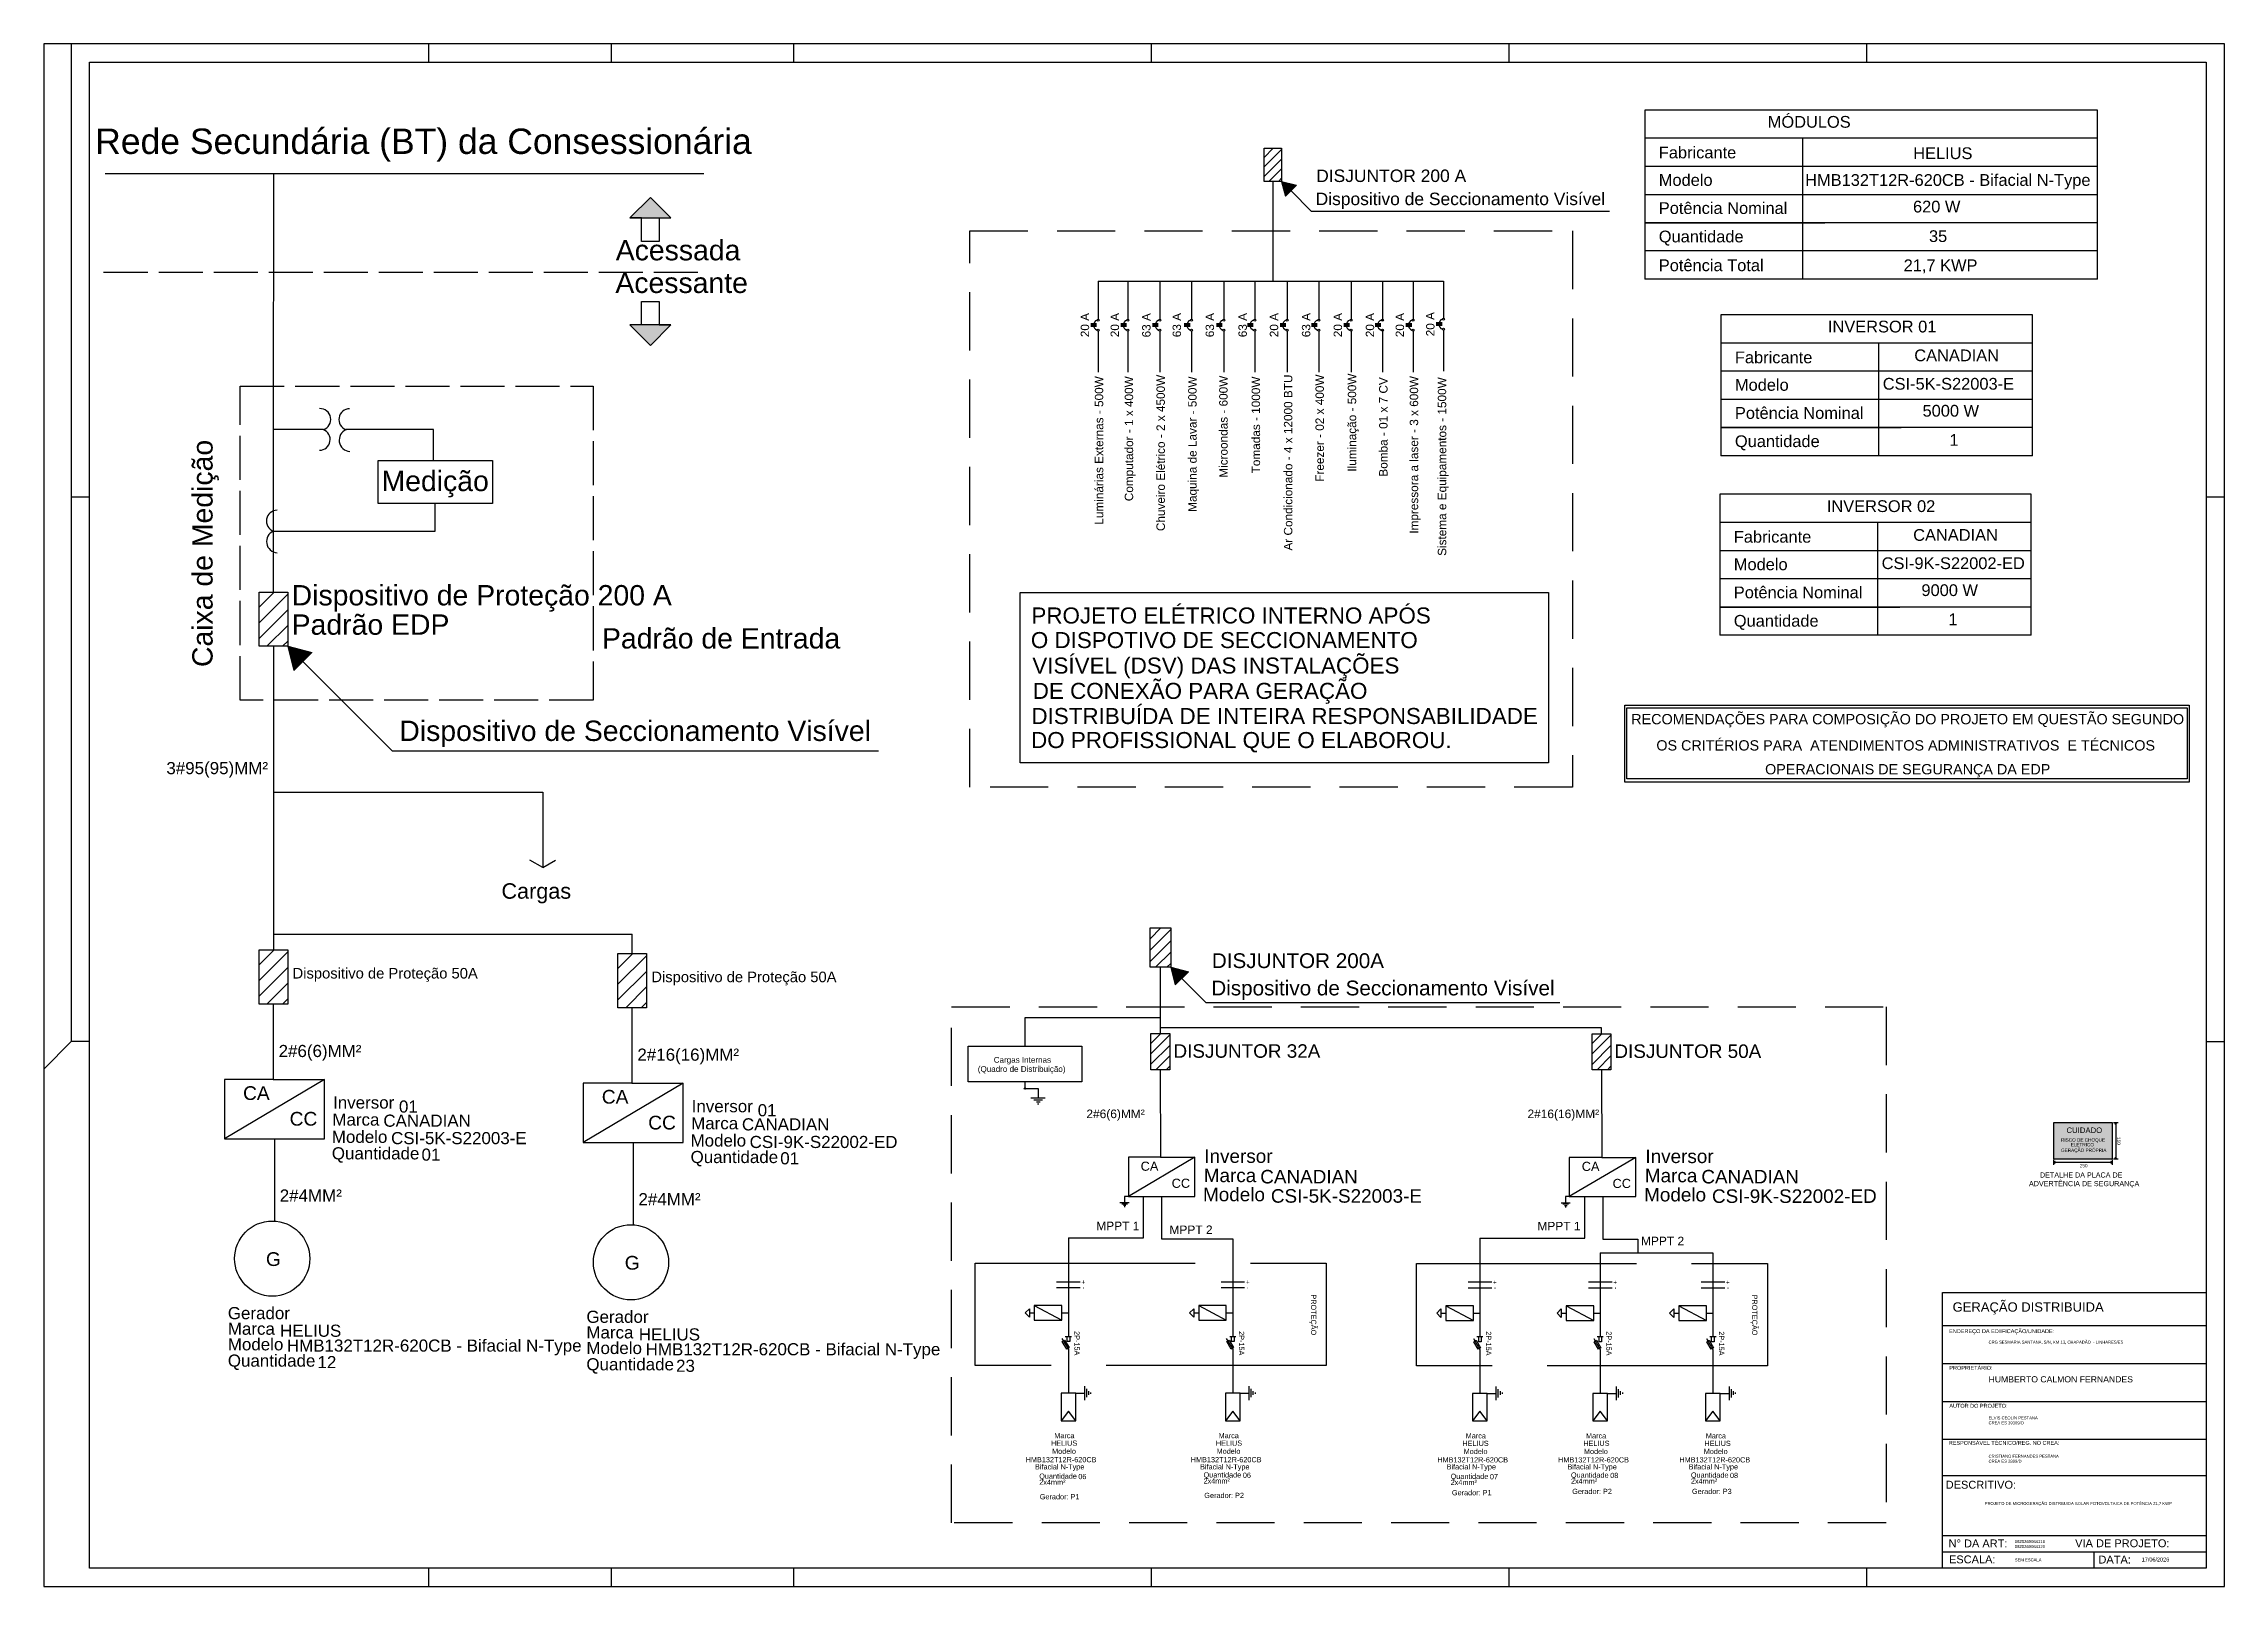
# Model space of a CAD drawing. Header units: millimetres. Extents: x 2760 to 2879, y 1858 to 1943.
import ezdxf
from ezdxf.enums import TextEntityAlignment as Align

# ---------------------------------------------------------------- set-up
doc = ezdxf.new("R2010")
doc.units = ezdxf.units.MM
doc.linetypes.add('ACAD_ISO02W100', pattern=[15, 12, -3])
doc.linetypes.add('HIDDEN2', pattern=[4.7625, 3.175, -1.5875])
doc.layers.add('ARQ-FOLHA', color=7, linetype='Continuous')
doc.styles.add('arial', font='arial.ttf')
doc.styles.get("Standard").update_dxf_attribs({"font": 'arial.ttf'})

# ---------------------------------------------------------------- blocks, each defined once
blk = doc.blocks.new('A0')
at = {"color": 1}
for p, q in [((75, 4205), (0, 4205)), ((0, 4205), (0, 1410)), ((1050, 4155), (1050, 4205)), ((1547.5, 4155), (1547.5, 4205)), ((2045, 4155), (2045, 4205)), ((3020, 4155), (3020, 4205)), ((3995, 4155), (3995, 4205)), ((4970, 4155), (4970, 4205)), ((75, 2970), (125, 2970)), ((5895, 2970), (5945, 2970)), ((5895, 1485), (5945, 1485)), ((1050, 0), (1050, 50)), ((1547.5, 0), (1547.5, 50)), ((2045, 0), (2045, 50)), ((3020, 0), (3020, 50)), ((3995, 0), (3995, 50)), ((4970, 0), (4970, 50))]:
    blk.add_line(p, q, dxfattribs=at)
blk.add_lwpolyline([(125, 1485), (75, 1485), (0, 1410), (0, 0), (5945, 0), (5945, 4205), (75, 4205), (75, 1485)], dxfattribs=at)
at = {"color": 7}
blk.add_lwpolyline([(125, 4155), (5895, 4155), (5895, 50), (125, 50)], close=True, dxfattribs=at)

msp = doc.modelspace()

# ---------------------------------------------------------------- hatches: boundary and pattern name
at = {"ltscale": 0.1}
h = msp.add_hatch(dxfattribs=at)
h.set_pattern_fill('ANSI31', color=1, scale=0.116529, style=0)
h.set_pattern_definition([(45, (1068.69062, 2054.79166), (-0.26161406, 0.26161406), [])])
h.paths.add_polyline_path([(2826.5, 1936.8), (2827.45, 1936.8), (2827.45, 1934.99), (2826.5, 1934.99)])
for points in [[(2827.66, 1934.18), (2828.26, 1934.79), (2827.45, 1934.99)], [(2773.6, 1908.33), (2774.58, 1909.31), (2773.27, 1909.65)], [(2821.65, 1891.19), (2822.37, 1891.91), (2821.41, 1892.15)]]:
    msp.add_hatch(color=7, dxfattribs=at).paths.add_polyline_path(points)
h = msp.add_hatch(color=256)
h.paths.add_polyline_path([(2792.56, 1933), (2793.52, 1933), (2793.52, 1931.72), (2792.56, 1931.72)], flags=16)
edge = h.paths.add_edge_path(flags=16)
edge.add_line((2792.56, 1933), (2793.52, 1933))
edge.add_line((2792.56, 1933), (2791.92, 1933))
edge.add_line((2791.92, 1933), (2793.04, 1934.12))
edge.add_line((2793.04, 1934.12), (2794.16, 1933))
edge.add_line((2793.52, 1933), (2794.16, 1933))
edge = h.paths.add_edge_path()
edge.add_line((2793.52, 1933), (2794.16, 1933))
edge.add_line((2794.16, 1933), (2793.04, 1934.12))
edge.add_line((2791.92, 1933), (2793.04, 1934.12))
edge.add_line((2792.56, 1933), (2791.92, 1933))
edge.add_line((2792.56, 1931.72), (2792.56, 1933))
edge.add_line((2793.52, 1931.72), (2792.56, 1931.72))
edge.add_line((2793.52, 1933), (2793.52, 1931.72))
edge = h.paths.add_edge_path(flags=0)
edge.add_line((2791.92, 1933), (2793.2, 1933))
for color, points in [(256, [(2794.16, 1933), (2793.04, 1934.12), (2791.92, 1933)]), (256, [(2791.92, 1927.17), (2793.04, 1926.05), (2794.16, 1927.17)]), (250, [(2869.78, 1883.57), (2872.49, 1883.57), (2872.49, 1882.94), (2869.78, 1882.94)])]:
    msp.add_hatch(color=color).paths.add_polyline_path(points)
h = msp.add_hatch(color=256)
h.paths.add_polyline_path([(2793.52, 1927.17), (2792.56, 1927.17), (2792.56, 1928.45), (2793.52, 1928.45)], flags=16)
edge = h.paths.add_edge_path(flags=16)
edge.add_line((2793.52, 1927.17), (2792.56, 1927.17))
edge.add_line((2793.52, 1927.17), (2794.16, 1927.17))
edge.add_line((2794.16, 1927.17), (2793.04, 1926.05))
edge.add_line((2793.04, 1926.05), (2791.92, 1927.17))
edge.add_line((2792.56, 1927.17), (2791.92, 1927.17))
edge = h.paths.add_edge_path()
edge.add_line((2792.56, 1927.17), (2791.92, 1927.17))
edge.add_line((2791.92, 1927.17), (2793.04, 1926.05))
edge.add_line((2794.16, 1927.17), (2793.04, 1926.05))
edge.add_line((2793.52, 1927.17), (2794.16, 1927.17))
edge.add_line((2793.52, 1928.45), (2793.52, 1927.17))
edge.add_line((2792.56, 1928.45), (2793.52, 1928.45))
edge.add_line((2792.56, 1927.17), (2792.56, 1928.45))
edge = h.paths.add_edge_path(flags=0)
edge.add_line((2794.16, 1927.17), (2792.88, 1927.17))
h = msp.add_hatch(dxfattribs=at)
h.set_pattern_fill('ANSI31', color=1, scale=0.18988, style=0)
h.set_pattern_definition([(45, (-92.59406, 2104.8581), (-0.42629377, 0.42629377), [])])
h.paths.add_polyline_path([(2771.71, 1912.6), (2773.27, 1912.6), (2773.27, 1909.65), (2771.71, 1909.65)])
h = msp.add_hatch(dxfattribs=at)
h.set_pattern_fill('ANSI31', color=1, scale=0.138213, style=0)
h.set_pattern_definition([(45, (735.3723, 2034.2438), (-0.31029602, 0.31029602), [])])
h.paths.add_polyline_path([(2820.28, 1894.3), (2821.41, 1894.3), (2821.41, 1892.15), (2820.28, 1892.15)])
h = msp.add_hatch(dxfattribs=at)
h.set_pattern_fill('ANSI31', scale=0.18988, style=0)
h.set_pattern_definition([(45, (-92.59406, 2085.3604), (-0.42629377, 0.42629377), [])])
h.paths.add_polyline_path([(2771.71, 1893.1), (2773.27, 1893.1), (2773.27, 1890.15), (2771.71, 1890.15)])
h = msp.add_hatch(dxfattribs=at)
h.set_pattern_fill('ANSI31', scale=0.18988, style=0)
h.set_pattern_definition([(45, (-73.03514, 2085.1598), (-0.42629377, 0.42629377), [])])
h.paths.add_polyline_path([(2791.27, 1892.9), (2792.82, 1892.9), (2792.82, 1889.95), (2791.27, 1889.95)])
h = msp.add_hatch(dxfattribs=at)
h.set_pattern_fill('ANSI31', scale=0.126282, style=0)
h.set_pattern_definition([(45, (915.39305, 2016.4021), (-0.28351085, 0.28351085), [])])
h.paths.add_polyline_path([(2820.33, 1888.54), (2821.36, 1888.54), (2821.36, 1886.57), (2820.33, 1886.57)])
h = msp.add_hatch(dxfattribs=at)
h.set_pattern_fill('ANSI31', scale=0.126282, style=0)
h.set_pattern_definition([(45, (939.44062, 2016.39337), (-0.28351085, 0.28351085), [])])
h.paths.add_polyline_path([(2844.38, 1888.53), (2845.41, 1888.53), (2845.41, 1886.57), (2844.38, 1886.57)])
h = msp.add_hatch(color=2)
h.dxf.hatch_style = 1
h.paths.add_polyline_path([(2869.55, 1883.69), (2869.55, 1881.69), (2872.74, 1881.69), (2872.74, 1883.69)])
h.paths.add_polyline_path([(2870.15, 1882.95), (2872.25, 1882.95), (2872.25, 1883.57), (2870.15, 1883.57)], flags=24)

# ---------------------------------------------------------------- linework, layer by layer
for p, q in [((2763.31, 1935.42), (2795.96, 1935.42)), ((2772.49, 1921.46), (2772.5, 1935.42)), ((2791.92, 1933), (2793.04, 1934.12)), ((2794.16, 1933), (2793.04, 1934.12)), ((2792.56, 1933), (2791.92, 1933)), ((2791.92, 1933), (2794.16, 1933)), ((2792.56, 1931.72), (2792.56, 1933)), ((2792.56, 1933), (2793.52, 1933)), ((2793.52, 1933), (2793.52, 1931.72)), ((2793.52, 1931.72), (2792.56, 1931.72)), ((2817.45, 1929.56), (2836.28, 1929.56)), ((2817.45, 1929.56), (2817.45, 1927.48)), ((2819.07, 1929.56), (2819.07, 1927.48)), ((2820.82, 1929.56), (2820.82, 1927.48)), ((2822.54, 1929.56), (2822.54, 1927.48)), ((2824.31, 1929.56), (2824.31, 1927.48)), ((2825.99, 1929.56), (2825.99, 1927.48)), ((2827.76, 1929.56), (2827.76, 1927.48)), ((2829.48, 1929.56), (2829.48, 1927.48)), ((2831.24, 1929.56), (2831.24, 1927.48)), ((2832.95, 1929.56), (2832.95, 1927.43)), ((2834.62, 1929.56), (2834.62, 1927.48)), ((2836.28, 1929.56), (2836.28, 1927.53)), ((2792.56, 1927.17), (2792.56, 1928.45)), ((2792.56, 1928.45), (2793.52, 1928.45)), ((2793.52, 1928.45), (2793.52, 1927.17)), ((2791.92, 1927.17), (2793.04, 1926.05)), ((2794.16, 1927.17), (2791.92, 1927.17)), ((2793.52, 1927.17), (2792.56, 1927.17)), ((2794.16, 1927.17), (2793.04, 1926.05)), ((2793.52, 1927.17), (2794.16, 1927.17)), ((2817.06, 1927.24), (2817.37, 1927.24)), ((2817.06, 1927.18), (2817.37, 1927.18)), ((2817.06, 1927.11), (2817.37, 1927.11)), ((2817.45, 1926.84), (2817.45, 1924.59)), ((2818.68, 1927.24), (2819, 1927.24)), ((2818.68, 1927.18), (2819, 1927.18)), ((2818.68, 1927.11), (2819, 1927.11)), ((2819.07, 1926.84), (2819.07, 1924.59)), ((2820.42, 1927.24), (2820.73, 1927.24)), ((2820.42, 1927.18), (2820.73, 1927.18)), ((2820.42, 1927.11), (2820.73, 1927.11)), ((2820.82, 1926.84), (2820.82, 1924.59)), ((2822.15, 1927.24), (2822.46, 1927.24)), ((2822.15, 1927.18), (2822.46, 1927.18)), ((2822.15, 1927.11), (2822.46, 1927.11)), ((2822.54, 1926.84), (2822.54, 1924.59)), ((2823.91, 1927.24), (2824.22, 1927.24)), ((2823.91, 1927.18), (2824.22, 1927.18)), ((2823.91, 1927.11), (2824.22, 1927.11)), ((2824.31, 1926.84), (2824.31, 1924.59)), ((2825.59, 1927.24), (2825.91, 1927.24)), ((2825.59, 1927.18), (2825.91, 1927.18)), ((2825.59, 1927.11), (2825.91, 1927.11)), ((2825.99, 1926.84), (2825.99, 1924.59)), ((2827.37, 1927.24), (2827.68, 1927.24)), ((2827.37, 1927.18), (2827.68, 1927.18)), ((2827.37, 1927.11), (2827.68, 1927.11)), ((2827.76, 1926.84), (2827.76, 1924.59)), ((2829.08, 1927.24), (2829.4, 1927.24)), ((2829.08, 1927.18), (2829.4, 1927.18)), ((2829.08, 1927.11), (2829.4, 1927.11)), ((2829.48, 1926.84), (2829.48, 1924.59)), ((2830.84, 1927.24), (2831.16, 1927.24)), ((2830.84, 1927.18), (2831.16, 1927.18)), ((2830.84, 1927.11), (2831.16, 1927.11)), ((2831.24, 1926.84), (2831.24, 1924.59)), ((2832.55, 1927.24), (2832.86, 1927.24)), ((2832.55, 1927.18), (2832.86, 1927.18)), ((2832.55, 1927.11), (2832.86, 1927.11)), ((2832.95, 1926.89), (2832.95, 1924.59)), ((2834.23, 1927.24), (2834.55, 1927.24)), ((2834.23, 1927.18), (2834.55, 1927.18)), ((2834.23, 1927.11), (2834.55, 1927.11)), ((2834.62, 1926.84), (2834.62, 1924.59)), ((2835.89, 1927.3), (2836.21, 1927.3)), ((2835.89, 1927.23), (2836.21, 1927.23)), ((2835.89, 1927.16), (2836.21, 1927.16)), ((2836.28, 1926.89), (2836.28, 1924.64)), ((2775.21, 1921.46), (2772.49, 1921.46)), ((2772.49, 1912.6), (2772.49, 1921.46)), ((2781.21, 1921.46), (2776.45, 1921.46)), ((2781.21, 1919.77), (2781.21, 1921.46)), ((2772.49, 1919.3), (2772.49, 1919.77)), ((2781.31, 1915.93), (2781.31, 1917.43)), ((2772.49, 1915.93), (2781.31, 1915.93)), ((2772.49, 1909.65), (2772.49, 1893.1)), ((2772.49, 1901.7), (2787.17, 1901.7)), ((2787.17, 1901.7), (2787.17, 1897.74)), ((2787.17, 1897.59), (2786.46, 1898)), ((2787.17, 1897.59), (2787.87, 1898)), ((2787.17, 1897.74), (2787.17, 1897.59)), ((2772.49, 1893.96), (2792.05, 1893.96)), ((2792.05, 1892.9), (2792.05, 1893.96)), ((2772.47, 1890.15), (2772.47, 1886.03)), ((2792.03, 1889.95), (2792.03, 1885.83)), ((2820.84, 1889.39), (2813.46, 1889.39)), ((2813.46, 1889.39), (2813.46, 1887.86)), ((2844.89, 1888.85), (2820.84, 1888.85)), ((2844.89, 1888.53), (2844.89, 1888.85)), ((2772.47, 1886.03), (2769.82, 1886.03)), ((2769.82, 1886.03), (2769.82, 1882.81)), ((2775.27, 1886.03), (2769.82, 1882.81)), ((2772.47, 1886.03), (2775.27, 1886.03)), ((2775.27, 1882.81), (2775.27, 1886.03)), ((2792.03, 1885.83), (2789.38, 1885.83)), ((2789.38, 1885.83), (2789.38, 1882.61)), ((2794.83, 1885.83), (2789.38, 1882.61)), ((2792.03, 1885.83), (2794.83, 1885.83)), ((2794.83, 1882.61), (2794.83, 1885.83)), ((2769.82, 1882.81), (2775.27, 1882.81)), ((2772.54, 1882.81), (2772.54, 1878.27)), ((2789.38, 1882.61), (2794.83, 1882.61)), ((2792.1, 1882.61), (2792.1, 1878.07)), ((2820.86, 1881.8), (2819.1, 1881.8)), ((2819.1, 1881.8), (2819.1, 1879.66)), ((2822.72, 1881.8), (2819.1, 1879.66)), ((2820.86, 1881.8), (2822.72, 1881.8)), ((2822.72, 1879.66), (2822.72, 1881.8)), ((2844.91, 1881.79), (2843.14, 1881.79)), ((2843.14, 1881.79), (2843.14, 1879.65)), ((2846.77, 1881.79), (2843.14, 1879.65)), ((2844.91, 1881.79), (2846.77, 1881.79)), ((2846.77, 1879.65), (2846.77, 1881.79)), ((2819.1, 1879.66), (2822.72, 1879.66)), ((2819.93, 1877.4), (2819.93, 1879.66)), ((2820.91, 1879.66), (2820.91, 1877.35)), ((2843.14, 1879.65), (2846.77, 1879.65)), ((2843.98, 1877.39), (2843.98, 1879.65)), ((2844.96, 1879.65), (2844.96, 1877.34)), ((2815.83, 1877.4), (2819.93, 1877.4)), ((2815.83, 1877.4), (2815.83, 1876.59)), ((2815.83, 1876.59), (2815.83, 1872.02)), ((2820.91, 1877.35), (2824.8, 1877.35)), ((2824.8, 1877.35), (2824.8, 1876.59)), ((2824.8, 1876.59), (2824.8, 1872.02)), ((2838.27, 1877.39), (2843.98, 1877.39)), ((2838.27, 1877.39), (2838.27, 1876.58)), ((2838.27, 1876.58), (2838.27, 1872.02)), ((2844.82, 1876.58), (2844.82, 1872.02)), ((2844.82, 1876.58), (2850.97, 1876.58)), ((2844.96, 1877.34), (2846.88, 1877.34)), ((2846.88, 1877.34), (2846.88, 1876.58)), ((2850.97, 1876.58), (2850.97, 1872.02)), ((2816.47, 1874.98), (2815.18, 1874.98)), ((2816.47, 1874.67), (2815.18, 1874.67)), ((2825.44, 1874.98), (2824.15, 1874.98)), ((2825.44, 1874.67), (2824.15, 1874.67)), ((2838.91, 1874.98), (2837.62, 1874.98)), ((2838.91, 1874.66), (2837.62, 1874.66)), ((2845.47, 1874.98), (2844.18, 1874.98)), ((2845.47, 1874.66), (2844.18, 1874.66)), ((2851.62, 1874.98), (2850.33, 1874.98)), ((2851.62, 1874.66), (2850.33, 1874.66)), ((2813.7, 1873.54), (2813.47, 1873.31)), ((2813.47, 1873.31), (2813.7, 1873.08)), ((2813.7, 1873.54), (2813.7, 1873.08)), ((2813.7, 1873.31), (2813.97, 1873.31)), ((2813.97, 1873.71), (2815.47, 1872.91)), ((2815.47, 1873.31), (2815.83, 1873.31)), ((2822.67, 1873.54), (2822.44, 1873.31)), ((2822.44, 1873.31), (2822.67, 1873.08)), ((2822.67, 1873.54), (2822.67, 1873.08)), ((2822.67, 1873.31), (2822.94, 1873.31)), ((2822.94, 1873.71), (2824.44, 1872.91)), ((2824.44, 1873.31), (2824.8, 1873.31)), ((2836.14, 1873.53), (2835.91, 1873.3)), ((2835.91, 1873.3), (2836.14, 1873.07)), ((2836.14, 1873.53), (2836.14, 1873.07)), ((2836.14, 1873.3), (2836.41, 1873.3)), ((2836.41, 1873.7), (2837.91, 1872.9)), ((2837.91, 1873.3), (2838.27, 1873.3)), ((2842.7, 1873.53), (2842.47, 1873.3)), ((2842.47, 1873.3), (2842.7, 1873.07)), ((2842.7, 1873.53), (2842.7, 1873.07)), ((2842.7, 1873.3), (2842.97, 1873.3)), ((2842.97, 1873.7), (2844.47, 1872.9)), ((2844.47, 1873.3), (2844.82, 1873.3)), ((2848.84, 1873.53), (2848.61, 1873.3)), ((2848.61, 1873.3), (2848.84, 1873.07)), ((2848.84, 1873.53), (2848.84, 1873.07)), ((2848.84, 1873.3), (2849.12, 1873.3)), ((2849.12, 1873.7), (2850.62, 1872.9)), ((2850.62, 1873.3), (2850.97, 1873.3)), ((2815.47, 1871.92), (2815.83, 1871.33)), ((2815.66, 1872.02), (2815.99, 1872.02)), ((2824.44, 1871.92), (2824.8, 1871.33)), ((2824.63, 1872.02), (2824.96, 1872.02)), ((2837.91, 1871.91), (2838.27, 1871.32)), ((2838.1, 1872.02), (2838.43, 1872.02)), ((2844.47, 1871.91), (2844.82, 1871.32)), ((2844.66, 1872.02), (2844.99, 1872.02)), ((2850.62, 1871.91), (2850.97, 1871.32)), ((2850.8, 1872.02), (2851.14, 1872.02)), ((2863.49, 1872.63), (2877.86, 1872.63)), ((2815.83, 1871.33), (2815.83, 1868.93)), ((2824.8, 1871.33), (2824.8, 1868.93)), ((2838.27, 1871.32), (2838.27, 1868.92)), ((2844.82, 1871.32), (2844.82, 1868.92)), ((2850.97, 1871.32), (2850.97, 1868.92)), ((2863.49, 1870.56), (2877.86, 1870.56)), ((2863.59, 1870.56), (2877.86, 1870.56)), ((2815.83, 1867.96), (2815.43, 1867.43)), ((2816.23, 1867.43), (2815.83, 1867.96)), ((2824.8, 1867.96), (2824.39, 1867.43)), ((2825.2, 1867.43), (2824.8, 1867.96)), ((2838.27, 1867.95), (2837.86, 1867.43)), ((2838.67, 1867.43), (2838.27, 1867.95)), ((2844.82, 1867.95), (2844.42, 1867.43)), ((2845.23, 1867.43), (2844.82, 1867.95)), ((2850.97, 1867.95), (2850.57, 1867.43)), ((2851.37, 1867.43), (2850.97, 1867.95)), ((2863.49, 1868.49), (2877.86, 1868.49)), ((2863.49, 1866.42), (2877.86, 1866.42)), ((2863.49, 1864.45), (2877.86, 1864.45)), ((2863.49, 1861.18), (2877.86, 1861.18)), ((2863.49, 1860.28), (2877.86, 1860.28)), ((2871.74, 1860.28), (2871.74, 1859.44))]:
    msp.add_line(p, q)
at = {"color": 7, "ltscale": 0.1}
for p, q in [((2826.98, 1934.99), (2826.98, 1929.56)), ((2827.45, 1934.99), (2827.66, 1934.18)), ((2827.45, 1934.99), (2828.26, 1934.79)), ((2827.66, 1934.18), (2828.26, 1934.79)), ((2827.96, 1934.49), (2829.08, 1933.36)), ((2845.34, 1933.36), (2829.08, 1933.36)), ((2773.27, 1909.65), (2773.6, 1908.33)), ((2773.27, 1909.65), (2774.58, 1909.31)), ((2773.6, 1908.33), (2774.58, 1909.31)), ((2774.09, 1908.82), (2778.97, 1903.94)), ((2805.47, 1903.94), (2778.97, 1903.94)), ((2820.84, 1892.15), (2820.84, 1888.54)), ((2821.41, 1892.15), (2821.65, 1891.19)), ((2821.41, 1892.15), (2822.37, 1891.91)), ((2821.65, 1891.19), (2822.37, 1891.91)), ((2822.01, 1891.55), (2823.34, 1890.22)), ((2842.63, 1890.22), (2823.34, 1890.22)), ((2820.84, 1886.57), (2820.86, 1881.8)), ((2844.89, 1886.57), (2844.91, 1881.79)), ((2863.49, 1859.4), (2863.49, 1874.43)), ((2863.49, 1874.43), (2877.86, 1874.43))]:
    msp.add_line(p, q, dxfattribs=at)
at = {"color": 5, "linetype": 'ACAD_ISO02W100', "ltscale": 0.2}
msp.add_line((2763.23, 1930.04), (2795.83, 1930.04), dxfattribs=at)
at = {"color": 2}
msp.add_line((2813.46, 1885.91), (2813.46, 1885.54), dxfattribs=at)
at = {"color": 3}
for p, q in [((2813.46, 1885.54), (2814.18, 1885.54)), ((2813.79, 1885.04), (2814.56, 1885.04)), ((2813.95, 1884.93), (2814.41, 1884.93)), ((2814.09, 1884.82), (2814.29, 1884.82)), ((2814.15, 1884.7), (2814.22, 1884.7)), ((2814.18, 1885.54), (2814.18, 1885.04)), ((2818.64, 1879.33), (2819.14, 1879.33)), ((2818.75, 1879.26), (2819.05, 1879.26)), ((2818.84, 1879.18), (2818.97, 1879.18)), ((2818.87, 1879.11), (2818.92, 1879.11)), ((2818.89, 1879.66), (2818.89, 1879.33)), ((2819.1, 1879.66), (2818.89, 1879.66)), ((2842.69, 1879.32), (2843.19, 1879.32)), ((2842.79, 1879.25), (2843.1, 1879.25)), ((2842.88, 1879.17), (2843.02, 1879.17)), ((2842.92, 1879.1), (2842.97, 1879.1)), ((2842.94, 1879.65), (2842.94, 1879.32)), ((2843.14, 1879.65), (2842.94, 1879.65)), ((2816.73, 1868.56), (2816.73, 1869.31)), ((2816.83, 1868.71), (2816.83, 1869.17)), ((2825.69, 1868.56), (2825.69, 1869.31)), ((2825.8, 1868.71), (2825.8, 1869.17)), ((2839.16, 1868.55), (2839.16, 1869.3)), ((2839.27, 1868.7), (2839.27, 1869.16)), ((2845.72, 1868.55), (2845.72, 1869.3)), ((2845.83, 1868.7), (2845.83, 1869.16)), ((2851.87, 1868.55), (2851.87, 1869.3)), ((2851.98, 1868.7), (2851.98, 1869.16)), ((2816.23, 1868.93), (2816.73, 1868.93)), ((2816.94, 1868.85), (2816.94, 1869.04)), ((2817.06, 1868.9), (2817.06, 1868.98)), ((2825.2, 1868.93), (2825.69, 1868.93)), ((2825.91, 1868.85), (2825.91, 1869.04)), ((2826.03, 1868.9), (2826.03, 1868.98)), ((2838.67, 1868.92), (2839.16, 1868.92)), ((2839.38, 1868.84), (2839.38, 1869.04)), ((2839.5, 1868.9), (2839.5, 1868.97)), ((2845.23, 1868.92), (2845.72, 1868.92)), ((2845.94, 1868.84), (2845.94, 1869.04)), ((2846.06, 1868.9), (2846.06, 1868.97)), ((2851.37, 1868.92), (2851.87, 1868.92)), ((2852.09, 1868.84), (2852.09, 1869.04)), ((2852.2, 1868.9), (2852.2, 1868.97))]:
    msp.add_line(p, q, dxfattribs=at)
at = {"color": 253}
for p, q in [((2872.81, 1883.69), (2873.06, 1883.69)), ((2872.93, 1883.69), (2872.88, 1883.61)), ((2872.88, 1883.61), (2872.98, 1883.61)), ((2872.98, 1883.61), (2872.93, 1883.69)), ((2872.93, 1883.61), (2872.93, 1881.77)), ((2869.55, 1881.39), (2869.55, 1881.65)), ((2869.63, 1881.57), (2869.55, 1881.52)), ((2869.55, 1881.52), (2869.63, 1881.47)), ((2869.63, 1881.47), (2869.63, 1881.57)), ((2869.63, 1881.52), (2872.66, 1881.52)), ((2872.74, 1881.52), (2872.66, 1881.57)), ((2872.66, 1881.57), (2872.66, 1881.47)), ((2872.66, 1881.47), (2872.74, 1881.52)), ((2872.74, 1881.65), (2872.74, 1881.39)), ((2873.06, 1881.69), (2872.81, 1881.69)), ((2872.88, 1881.77), (2872.93, 1881.69)), ((2872.98, 1881.77), (2872.88, 1881.77)), ((2872.93, 1881.69), (2872.98, 1881.77))]:
    msp.add_line(p, q, dxfattribs=at)
at = {"color": 1, "ltscale": 0.1}
for points in [[(2826.5, 1936.8), (2827.45, 1936.8), (2827.45, 1934.99), (2826.5, 1934.99)], [(2771.71, 1912.6), (2773.27, 1912.6), (2773.27, 1909.65), (2771.71, 1909.65)], [(2820.28, 1894.3), (2821.41, 1894.3), (2821.41, 1892.15), (2820.28, 1892.15)], [(2810.36, 1887.86), (2816.56, 1887.86), (2816.56, 1885.91), (2810.36, 1885.91)]]:
    msp.add_lwpolyline(points, close=True, dxfattribs=at)
at = {"color": 7, "linetype": 'HIDDEN2'}
for points in [[(2843.31, 1932.29), (2843.31, 1901.97), (2810.45, 1901.97), (2810.45, 1932.29), (2843.31, 1932.29)], [(2860.41, 1889.99), (2860.41, 1861.87), (2809.46, 1861.87), (2809.46, 1889.99), (2860.41, 1889.99)]]:
    msp.add_lwpolyline(points, dxfattribs=at)
at = {"color": 5, "linetype": 'ACAD_ISO02W100', "ltscale": 0.2}
msp.add_lwpolyline([(2770.68, 1923.83), (2789.92, 1923.83), (2789.92, 1906.72), (2770.68, 1906.72)], close=True, dxfattribs=at)
at = {"color": 7, "ltscale": 0.1}
for points in [[(2778.19, 1919.77), (2784.43, 1919.77), (2784.43, 1917.43), (2778.19, 1917.43)], [(2813.2, 1912.58), (2842, 1912.58), (2842, 1903.29), (2813.2, 1903.29)], [(2771.71, 1893.1), (2773.27, 1893.1), (2773.27, 1890.15), (2771.71, 1890.15)], [(2791.27, 1892.9), (2792.82, 1892.9), (2792.82, 1889.95), (2791.27, 1889.95)], [(2820.33, 1888.54), (2821.36, 1888.54), (2821.36, 1886.57), (2820.33, 1886.57)], [(2844.38, 1888.53), (2845.41, 1888.53), (2845.41, 1886.57), (2844.38, 1886.57)]]:
    msp.add_lwpolyline(points, close=True, dxfattribs=at)
at = {"color": 250}
msp.add_lwpolyline([(2869.55, 1883.69), (2872.74, 1883.69), (2872.74, 1881.69), (2869.55, 1881.69)], close=True, dxfattribs=at)
msp.add_lwpolyline([(2869.55, 1883.69), (2872.74, 1883.69), (2872.74, 1881.69), (2869.55, 1881.69)], close=True, dxfattribs=at)
msp.add_lwpolyline([(2869.55, 1883.69), (2872.74, 1883.69), (2872.74, 1881.69), (2869.55, 1881.69)], close=True, dxfattribs=at)
at = {"color": 251, "linetype": 'ACAD_ISO02W100', "true_color": 0x636466}
for points in [[(2810.75, 1876.02), (2829.89, 1876.02), (2829.89, 1870.44), (2810.75, 1870.44)], [(2834.8, 1876.01), (2853.94, 1876.01), (2853.94, 1870.43), (2834.8, 1870.43)]]:
    msp.add_lwpolyline(points, close=True, dxfattribs=at)
for points in [[(2813.97, 1872.91), (2815.47, 1872.91), (2815.47, 1873.71), (2813.97, 1873.71)], [(2822.94, 1872.91), (2824.44, 1872.91), (2824.44, 1873.71), (2822.94, 1873.71)], [(2836.41, 1872.9), (2837.91, 1872.9), (2837.91, 1873.7), (2836.41, 1873.7)], [(2842.97, 1872.9), (2844.47, 1872.9), (2844.47, 1873.7), (2842.97, 1873.7)], [(2849.12, 1872.9), (2850.62, 1872.9), (2850.62, 1873.7), (2849.12, 1873.7)], [(2815.49, 1871.75), (2815.62, 1871.83), (2815.87, 1871.42), (2815.74, 1871.34)], [(2815.76, 1872.02), (2815.9, 1872.02), (2815.9, 1871.75), (2815.76, 1871.75)], [(2824.46, 1871.75), (2824.59, 1871.83), (2824.83, 1871.42), (2824.7, 1871.34)], [(2824.73, 1872.02), (2824.86, 1872.02), (2824.86, 1871.75), (2824.73, 1871.75)], [(2837.93, 1871.74), (2838.06, 1871.82), (2838.3, 1871.41), (2838.17, 1871.33)], [(2838.2, 1872.02), (2838.33, 1872.02), (2838.33, 1871.74), (2838.2, 1871.74)], [(2844.49, 1871.74), (2844.62, 1871.82), (2844.86, 1871.41), (2844.73, 1871.33)], [(2844.76, 1872.02), (2844.89, 1872.02), (2844.89, 1871.74), (2844.76, 1871.74)], [(2850.63, 1871.74), (2850.76, 1871.82), (2851.01, 1871.41), (2850.88, 1871.33)], [(2850.9, 1872.02), (2851.04, 1872.02), (2851.04, 1871.74), (2850.9, 1871.74)], [(2815.43, 1868.93), (2815.43, 1867.43), (2816.23, 1867.43), (2816.23, 1868.93)], [(2824.39, 1868.93), (2824.39, 1867.43), (2825.2, 1867.43), (2825.2, 1868.93)], [(2837.86, 1868.92), (2837.86, 1867.43), (2838.67, 1867.43), (2838.67, 1868.92)], [(2844.42, 1868.92), (2844.42, 1867.43), (2845.23, 1867.43), (2845.23, 1868.92)], [(2850.57, 1868.92), (2850.57, 1867.43), (2851.37, 1867.43), (2851.37, 1868.92)]]:
    msp.add_lwpolyline(points, close=True)
for centre, radius in [((2817.45, 1927.43), 0.0517), ((2819.07, 1927.43), 0.0517), ((2820.82, 1927.43), 0.0517), ((2822.54, 1927.43), 0.0517), ((2824.31, 1927.43), 0.0517), ((2825.99, 1927.43), 0.0517), ((2827.76, 1927.43), 0.0517), ((2829.48, 1927.43), 0.0517), ((2831.24, 1927.43), 0.0517), ((2832.95, 1927.43), 0.0517), ((2834.62, 1927.43), 0.0517), ((2836.28, 1927.48), 0.0517), ((2817.45, 1926.89), 0.0517), ((2819.07, 1926.89), 0.0517), ((2820.82, 1926.89), 0.0517), ((2822.54, 1926.89), 0.0517), ((2824.31, 1926.89), 0.0517), ((2825.99, 1926.89), 0.0517), ((2827.76, 1926.89), 0.0517), ((2829.48, 1926.89), 0.0517), ((2831.24, 1926.89), 0.0517), ((2832.95, 1926.89), 0.0517), ((2834.62, 1926.89), 0.0517), ((2836.28, 1926.94), 0.0517), ((2772.42, 1876.27), 2.05), ((2791.98, 1876.07), 2.05)]:
    msp.add_circle(centre, radius)
at = {"color": 3}
msp.add_circle((2813.46, 1885.54), 0.035, dxfattribs=at)
for centre, radius, start, end in [((2817.48, 1927.16), 0.284, 108.2329, 251.8181), ((2819.1, 1927.16), 0.284, 108.2329, 251.8181), ((2820.84, 1927.16), 0.284, 108.2329, 251.8181), ((2822.57, 1927.16), 0.284, 108.2329, 251.8181), ((2824.33, 1927.16), 0.284, 108.2329, 251.8181), ((2826.01, 1927.16), 0.284, 108.2329, 251.8181), ((2827.79, 1927.16), 0.284, 108.2329, 251.8181), ((2829.5, 1927.16), 0.284, 108.2329, 251.8181), ((2831.26, 1927.16), 0.284, 108.2329, 251.8181), ((2832.97, 1927.16), 0.284, 108.2329, 251.8181), ((2834.65, 1927.16), 0.284, 108.2329, 251.8181), ((2836.31, 1927.21), 0.284, 108.2329, 251.8181), ((2775.02, 1922.02), 0.589, 288.8842, 91.389), ((2775, 1920.92), 0.58, 269.9042, 69.3164), ((2776.64, 1922.01), 0.586, 89.7341, 250.4068), ((2776.69, 1920.89), 0.619, 112.8276, 266.2218), ((2772.69, 1916.48), 0.586, 89.7341, 250.4068), ((2772.73, 1915.36), 0.619, 112.8276, 266.2218)]:
    msp.add_arc(centre, radius, start, end)
at = {"layer": 'ARQ-FOLHA', "color": 7, "ltscale": 0.1}
for p, q in [((2847.25, 1938.88), (2847.25, 1932.74)), ((2871.94, 1938.88), (2847.25, 1938.88)), ((2871.94, 1929.67), (2871.94, 1938.88)), ((2871.94, 1937.35), (2847.25, 1937.35)), ((2855.85, 1937.35), (2855.85, 1929.67)), ((2871.94, 1935.81), (2847.25, 1935.81)), ((2871.94, 1934.27), (2847.25, 1934.27)), ((2847.25, 1932.74), (2857.08, 1932.74)), ((2847.25, 1932.74), (2847.25, 1929.67)), ((2871.94, 1932.74), (2847.25, 1932.74)), ((2871.94, 1931.2), (2847.25, 1931.2)), ((2871.94, 1929.67), (2847.25, 1929.67)), ((2851.4, 1927.72), (2851.4, 1920.04)), ((2868.39, 1927.72), (2851.4, 1927.72)), ((2868.39, 1920.04), (2868.39, 1927.72)), ((2868.39, 1926.18), (2851.4, 1926.18)), ((2860, 1926.18), (2860, 1920.04)), ((2868.39, 1924.65), (2851.4, 1924.65)), ((2868.39, 1923.11), (2851.4, 1923.11)), ((2851.4, 1921.58), (2861.23, 1921.58)), ((2868.39, 1921.58), (2851.4, 1921.58)), ((2868.39, 1920.04), (2851.4, 1920.04)), ((2851.34, 1917.94), (2851.34, 1910.26)), ((2868.33, 1917.94), (2851.34, 1917.94)), ((2868.33, 1910.26), (2868.33, 1917.94)), ((2868.33, 1916.4), (2851.34, 1916.4)), ((2859.94, 1916.4), (2859.94, 1910.26)), ((2868.33, 1914.86), (2851.34, 1914.86)), ((2868.33, 1913.33), (2851.34, 1913.33)), ((2851.34, 1911.79), (2861.17, 1911.79)), ((2868.33, 1911.79), (2851.34, 1911.79)), ((2868.33, 1910.26), (2851.34, 1910.26))]:
    msp.add_line(p, q, dxfattribs=at)
for points in [[(2846.16, 1906.44), (2876.94, 1906.44), (2876.94, 1902.25), (2846.16, 1902.25)], [(2846.28, 1906.29), (2876.82, 1906.29), (2876.82, 1902.43), (2846.28, 1902.43)]]:
    msp.add_lwpolyline(points, close=True, dxfattribs=at)

# ---------------------------------------------------------------- block references
at = {"xscale": 0.0199999999999818, "yscale": 0.0199999999999818, "zscale": 0.0199999999999818}
msp.add_blockref('A0', (2759.96, 1858.4), dxfattribs=at)

# ---------------------------------------------------------------- texts
at = {"color": 7, "style": 'arial'}
for s, height, p in [('MÓDULOS ', 0.64, (2853.96, 1937.92)), ('Fabricante', 0.64, (2848.02, 1936.25)), ('HELIUS', 0.64, (2861.89, 1936.21)), ('DISJUNTOR 200 A', 0.6798, (2829.34, 1934.96)), ('Modelo', 0.64, (2848.02, 1934.75)), ('HMB132T12R-620CB - Bifacial N-Type ', 0.6403, (2856, 1934.75)), ('Dispositivo de Seccionamento Visível', 0.6798, (2829.31, 1933.7)), ('Potência Nominal', 0.6403, (2848.02, 1933.22)), ('620 W', 0.64, (2861.88, 1933.3)), ('Quantidade', 0.64, (2848.02, 1931.67)), ('35', 0.64, (2862.75, 1931.69)), ('Potência Total', 0.6403, (2848.02, 1930.1)), ('21,7 KWP', 0.64, (2861.37, 1930.1)), ('INVERSOR 01', 0.6403, (2857.24, 1926.76)), ('Fabricante', 0.64, (2852.17, 1925.08)), ('CANADIAN', 0.64, (2861.95, 1925.19)), ('Modelo', 0.64, (2852.17, 1923.58)), ('CSI-5K-S22003-E', 0.6403, (2860.23, 1923.64)), ('Potência Nominal', 0.6403, (2852.17, 1922.05)), ('5000 W', 0.64, (2862.4, 1922.17)), ('Quantidade', 0.64, (2852.17, 1920.51)), ('1', 0.64, (2863.87, 1920.58)), ('INVERSOR 02', 0.6403, (2857.18, 1916.97)), ('Fabricante', 0.64, (2852.11, 1915.3)), ('CANADIAN', 0.64, (2861.89, 1915.4)), ('Modelo', 0.64, (2852.11, 1913.8)), ('CSI-9K-S22002-ED', 0.6403, (2860.17, 1913.86)), ('Dispositivo de Proteção 200 A', 1.1077, (2773.48, 1911.88)), ('Potência Nominal', 0.6403, (2852.11, 1912.27)), ('9000 W', 0.64, (2862.34, 1912.39)), ('Padrão EDP', 1.108, (2773.48, 1910.28)), ('Quantidade', 0.64, (2852.11, 1910.72)), ('1', 0.64, (2863.81, 1910.8)), ('Dispositivo de Seccionamento Visível', 1.1077, (2779.35, 1904.49)), ('DISJUNTOR 200A', 0.8063, (2823.65, 1892.11)), ('Dispositivo de Seccionamento Visível', 0.8063, (2823.62, 1890.62))]:
    msp.add_text(s, height=height, dxfattribs=at).set_placement(p)
at = {"style": 'arial'}
for s, height, p in [('Rede Secundária (BT) da Consessionária', 1.3846, (2762.77, 1936.49)), ('Acessada', 1.108, (2791.15, 1930.69)), ('Acessante', 1.108, (2791.13, 1928.91)), ('Medição', 1.108, (2778.38, 1918.11)), ('Padrão de Entrada', 1.1077, (2790.4, 1909.53)), ('3#95(95)MM²', 0.6613, (2766.65, 1902.68)), ('Cargas', 0.843, (2784.92, 1895.89)), ('Dispositivo de Proteção 50A', 0.5754, (2773.53, 1891.54)), ('Dispositivo de Proteção 50A', 0.5754, (2793.09, 1891.34)), ('2#6(6)MM²', 0.661, (2772.77, 1887.26)), ('2#16(16)MM²', 0.6613, (2792.33, 1887.06)), ('Cargas Internas', 0.3143, (2811.76, 1886.95)), ('DISJUNTOR 32A', 0.7367, (2821.56, 1887.22)), ('DISJUNTOR 50A', 0.7367, (2845.6, 1887.21)), ('(Quadro de Distribuição)', 0.3143, (2810.89, 1886.45)), ('CA', 0.748, (2770.83, 1884.92)), ('Inversor ', 0.661, (2775.74, 1884.45)), ('CA', 0.748, (2790.39, 1884.72)), ('Inversor ', 0.661, (2795.29, 1884.25)), ('CC', 0.748, (2773.37, 1883.52)), ('Marca', 0.661, (2775.7, 1883.52)), ('CC', 0.748, (2792.92, 1883.31)), ('Marca', 0.661, (2795.26, 1883.32)), ('2#6(6)MM²', 0.466, (2816.81, 1883.93)), ('2#16(16)MM²', 0.4659, (2840.86, 1883.93)), ('Quantidade', 0.661, (2775.67, 1881.68)), ('Modelo', 0.661, (2775.67, 1882.58)), ('Modelo', 0.661, (2795.23, 1882.38)), ('Inversor ', 0.737, (2823.24, 1881.49)), ('Inversor ', 0.737, (2847.29, 1881.48)), ('Quantidade', 0.661, (2795.23, 1881.48)), ('CA', 0.498, (2819.77, 1881.06)), ('Marca', 0.737, (2823.21, 1880.44)), ('CA', 0.498, (2843.82, 1881.05)), ('Marca', 0.737, (2847.26, 1880.43)), ('2#4MM²', 0.661, (2772.83, 1879.38)), ('2#4MM²', 0.661, (2792.39, 1879.18)), ('CC', 0.498, (2821.46, 1880.13)), ('Modelo', 0.737, (2823.17, 1879.4)), ('CC', 0.498, (2845.5, 1880.12)), ('Modelo', 0.737, (2847.22, 1879.39)), ('MPPT 1', 0.466, (2817.35, 1877.82)), ('MPPT 2', 0.466, (2821.34, 1877.61)), ('MPPT 1', 0.466, (2841.4, 1877.81)), ('MPPT 2', 0.466, (2847.05, 1877)), ('G', 0.748, (2772.08, 1875.87)), ('G', 0.748, (2791.64, 1875.67)), ('+', 0.25, (2816.54, 1874.87)), ('+', 0.25, (2825.51, 1874.87)), ('+', 0.25, (2838.98, 1874.86)), ('+', 0.25, (2845.54, 1874.86)), ('+', 0.25, (2851.68, 1874.86)), ('GERAÇÃO DISTRIBUIDA', 0.5077, (2864.04, 1873.38)), ('Gerador ', 0.661, (2770, 1872.97)), ('Marca', 0.661, (2770, 1872.12)), ('Gerador ', 0.661, (2789.55, 1872.77)), ('Modelo', 0.661, (2770, 1871.27)), ('Marca', 0.661, (2789.55, 1871.92)), ('Modelo', 0.661, (2789.55, 1871.07)), ('ENDEREÇO DA EDIIFICAÇÃO/UNIDADE:', 0.2152, (2863.85, 1872.21)), ('Quantidade', 0.661, (2770, 1870.38)), ('Quantidade', 0.661, (2789.55, 1870.18)), ('PROPRIETÁRIO:', 0.2152, (2863.86, 1870.21)), ('AUTOR DO PROJETO:', 0.2152, (2863.86, 1868.14)), ('Marca', 0.284, (2815.06, 1866.48)), ('Marca', 0.284, (2824.02, 1866.48)), ('Marca', 0.284, (2837.49, 1866.47)), ('Marca', 0.284, (2844.05, 1866.47)), ('Marca', 0.284, (2850.58, 1866.47)), ('Modelo', 0.284, (2814.94, 1865.63)), ('Modelo', 0.284, (2823.91, 1865.63)), ('Modelo', 0.284, (2837.38, 1865.62)), ('Modelo', 0.284, (2843.94, 1865.62)), ('Modelo', 0.284, (2850.47, 1865.62)), ('RESPONSÁVEL TÉCNICO/REG. NO CREA:', 0.2152, (2863.83, 1866.12)), ('Quantidade', 0.284, (2814.24, 1864.27)), ('Quantidade', 0.284, (2823.2, 1864.34)), ('Quantidade', 0.284, (2836.67, 1864.26)), ('Quantidade', 0.284, (2843.23, 1864.33)), ('Quantidade', 0.284, (2849.77, 1864.33)), ('2x4mm²', 0.284, (2814.24, 1863.94)), ('Gerador: P1 ', 0.2843, (2814.27, 1863.15)), ('2x4mm²', 0.284, (2823.2, 1864.01)), ('Gerador: P2 ', 0.2843, (2823.24, 1863.22)), ('2x4mm²', 0.284, (2836.67, 1863.93)), ('Gerador: P1 ', 0.2843, (2836.74, 1863.37)), ('2x4mm²', 0.284, (2843.23, 1864)), ('Gerador: P2', 0.2843, (2843.3, 1863.44)), ('2x4mm²', 0.284, (2849.77, 1864)), ('Gerador: P3 ', 0.2843, (2849.83, 1863.44)), ('DESCRITIVO:', 0.4304, (2863.66, 1863.73)), ('PROJETO DE MICROGERAÇÃO DISTRBUIDA SOLAR FOTOVOLTAICA DE POTÊNCIA 21,7 KWP ', 0.1629, (2865.79, 1862.84)), ('N° DA ART:', 0.43, (2863.82, 1860.53)), ('VIA DE PROJETO:', 0.4304, (2870.72, 1860.54)), ('ESCALA:', 0.43, (2863.84, 1859.66)), ('DATA:', 0.43, (2871.99, 1859.65)), ('17/06/2026', 0.215, (2874.35, 1859.76))]:
    msp.add_text(s, height=height, dxfattribs=at).set_placement(p)
for s, height, rotation, p in [('20 A', 0.459, 90, (2816.96, 1926.5)), ('20 A', 0.459, 90, (2818.59, 1926.5)), ('63 A', 0.459, 90, (2820.31, 1926.49)), ('63 A', 0.459, 90, (2821.97, 1926.5)), ('63 A', 0.459, 90, (2823.77, 1926.5)), ('63 A', 0.459, 90, (2825.56, 1926.5)), ('20 A', 0.459, 90, (2827.27, 1926.5)), ('63 A', 0.459, 90, (2829.02, 1926.5)), ('20 A', 0.459, 90, (2830.75, 1926.5)), ('20 A', 0.459, 90, (2832.5, 1926.5)), ('20 A', 0.459, 90, (2834.13, 1926.5)), ('20 A', 0.459, 90, (2835.79, 1926.55)), ('Luminárias Externas - 500W', 0.4593, 90, (2817.73, 1916.28)), ('Computador - 1 x 400W', 0.4593, 90, (2819.36, 1917.56)), ('Chuveiro Elétrico - 2 x 4500W', 0.4593, 90, (2821.09, 1915.93)), ('Maquina de Lavar - 500W', 0.4593, 90, (2822.82, 1916.98)), ('Microondas - 600W', 0.4593, 90, (2824.51, 1918.84)), ('Tomadas - 1000W', 0.4593, 90, (2826.28, 1919.08)), ('Ar Condicionado - 4 x 12000 BTU', 0.4593, 90, (2828.04, 1914.87)), ('Freezer - 02 x 400W', 0.4593, 90, (2829.76, 1918.62)), ('Iluminação - 500W', 0.4593, 90, (2831.52, 1919.17)), ('Bomba - 01 x 7 CV', 0.4593, 90, (2833.23, 1918.9)), ('Impressora a laser - 3 x 600W', 0.4593, 90, (2834.9, 1915.79)), ('Sistema e Equipamentos - 1500W', 0.4593, 90, (2836.43, 1914.58)), ('Caixa de Medição', 1.1077, 90, (2769.17, 1908.52)), ('-', 0.25, 270, (2816.55, 1874.73)), ('-', 0.25, 270, (2825.52, 1874.73)), ('-', 0.25, 270, (2838.99, 1874.72)), ('-', 0.25, 270, (2845.55, 1874.72)), ('-', 0.25, 270, (2851.7, 1874.72))]:
    msp.add_text(s, height=height, rotation=rotation, dxfattribs=at).set_placement(p)
for s, height, p in [('PROJETO ELÉTRICO INTERNO APÓS ', 0.874, (2824.87, 1911.33)), ('O DISPOTIVO DE SECCIONAMENTO ', 0.874, (2824.5, 1909.99)), ('VISÍVEL (DSV) DAS INSTALAÇÕES ', 0.874, (2824.04, 1908.6)), ('DE CONEXÃO PARA GERAÇÃO', 0.874, (2823.01, 1907.22)), ('DISTRIBUÍDA DE INTEIRA RESPONSABILIDADE', 0.874, (2827.62, 1905.85)), ('RECOMENDAÇÕES PARA COMPOSIÇÃO DO PROJETO EM QUESTÃO SEGUNDO', 0.5596, (2861.59, 1905.68)), ('DO PROFISSIONAL QUE O ELABOROU.', 0.874, (2825.26, 1904.54)), ('OS CRITÉRIOS PARA  ATENDIMENTOS ADMINISTRATIVOS  E TÉCNICOS ', 0.5596, (2861.59, 1904.25)), ('OPERACIONAIS DE SEGURANÇA DA EDP', 0.5596, (2861.59, 1902.95)), ('ADVERTÊNCIA DE SEGURANÇA', 0.2798, (2871.21, 1880.36)), ('DETALHE DA PLACA DE', 0.2798, (2871.05, 1880.83))]:
    msp.add_text(s, height=height, dxfattribs=at).set_placement(p, align=Align.MIDDLE_CENTER)
at = {"color": 1, "ltscale": 0.1, "style": 'arial'}
for s, height, p in [('01', 0.661, (2779.33, 1884.23)), ('01', 0.661, (2798.89, 1884.03)), ('CANADIAN', 0.661, (2778.48, 1883.46)), ('CANADIAN', 0.661, (2798.03, 1883.26)), ('CSI-5K-S22003-E', 0.6613, (2778.9, 1882.51)), ('01', 0.661, (2780.56, 1881.61)), ('CSI-9K-S22002-ED', 0.6613, (2798.45, 1882.3)), ('01', 0.661, (2800.12, 1881.41)), ('CANADIAN', 0.737, (2826.29, 1880.37)), ('CANADIAN', 0.737, (2850.34, 1880.37)), ('CSI-5K-S22003-E', 0.7367, (2826.87, 1879.32)), ('CSI-9K-S22002-ED', 0.7367, (2850.92, 1879.31)), ('HELIUS', 0.661, (2772.85, 1872.01)), ('HMB132T12R-620CB - Bifacial N-Type ', 0.6613, (2773.22, 1871.2)), ('HELIUS', 0.661, (2792.41, 1871.81)), ('HMB132T12R-620CB - Bifacial N-Type ', 0.6613, (2792.78, 1871)), ('12', 0.661, (2774.89, 1870.3)), ('23', 0.661, (2794.44, 1870.1)), ('HELIUS', 0.284, (2814.88, 1866.07)), ('HELIUS', 0.284, (2823.87, 1866.07)), ('HELIUS', 0.284, (2837.31, 1866.06)), ('HELIUS', 0.284, (2843.9, 1866.06)), ('HELIUS', 0.284, (2850.51, 1866.06)), ('HMB132T12R-620CB', 0.2843, (2813.5, 1865.17)), ('Bifacial N-Type ', 0.2843, (2814.01, 1864.78)), ('06', 0.284, (2816.37, 1864.25)), ('HMB132T12R-620CB', 0.2843, (2822.5, 1865.17)), ('Bifacial N-Type ', 0.2843, (2823.01, 1864.78)), ('06', 0.284, (2825.34, 1864.32)), ('HMB132T12R-620CB', 0.2843, (2835.94, 1865.16)), ('Bifacial N-Type ', 0.2843, (2836.45, 1864.78)), ('07', 0.284, (2838.81, 1864.24)), ('HMB132T12R-620CB', 0.2843, (2842.53, 1865.16)), ('Bifacial N-Type ', 0.2843, (2843.04, 1864.78)), ('08', 0.284, (2845.37, 1864.31)), ('HMB132T12R-620CB', 0.2843, (2849.14, 1865.16)), ('Bifacial N-Type ', 0.2843, (2849.65, 1864.78)), ('08', 0.284, (2851.9, 1864.31))]:
    msp.add_text(s, height=height, dxfattribs=at).set_placement(p)
at = {"color": 251, "true_color": 0x636466, "style": 'arial'}
for p in [(2829.06, 1874.32), (2853.11, 1874.31)]:
    msp.add_text('PROTEÇÃO', height=0.284, rotation=270, dxfattribs=at).set_placement(p)
at = {"color": 1, "ltscale": 0.1, "style": 'arial'}
for p in [(2816.16, 1872.32), (2825.13, 1872.32), (2838.6, 1872.31), (2845.16, 1872.31), (2851.3, 1872.31)]:
    msp.add_text('2P-15A', height=0.284, rotation=270, dxfattribs=at).set_placement(p)
at = {"color": 2, "insert": (2870.25, 1883.42), "char_height": 0.302, "attachment_point": 1}
msp.add_mtext_dynamic_manual_height_columns('CUIDADO', width=202.1348, gutter_width=12.5, heights=[0], dxfattribs=at)
at = {"color": 250, "attachment_point": 1}
for s, width, insert, char_height in [('GERAÇÃO PRÓPRIA', 624.2886, (2869.95, 1882.27), 0.1812), ('RISCO DE CHOQUE', 632.7658, (2869.95, 1882.83), 0.1812), ('ELÉTRICO', 523.01, (2870.48, 1882.57), 0.181)]:
    msp.add_mtext_dynamic_manual_height_columns(s, width=width, gutter_width=12.5, heights=[0], dxfattribs=dict(at, insert=insert, char_height=char_height))
at = {"color": 3, "insert": (2873.19, 1882.9), "char_height": 0.181, "attachment_point": 1, "rotation": 270}
msp.add_mtext_dynamic_manual_height_columns('150', width=82.5952, gutter_width=12.5, heights=[0], dxfattribs=at)
at = {"color": 3, "insert": (2870.97, 1881.43), "char_height": 0.181, "attachment_point": 1}
msp.add_mtext_dynamic_manual_height_columns('250', width=82.5952, gutter_width=12.5, heights=[0], dxfattribs=at)
at = {"attachment_point": 1, "style": 'arial'}
for s, width, gutter_width, heights, insert, char_height in [('CRG SESMARIA SANTANA, S/N, KM 13, CHAPADÃO  - LINHARES/ES ', 8.1126, 12.5, [0.251], (2866, 1871.8), 0.1629), ('{\\H1.33333x;HUMBERTO CALMON FERNANDES}', 10.0412, 19.39, [0], (2866, 1869.86), 0.2527), ('ELVIS CEOLIN PESTANA\\PCREA ES 39309/D', 6.4744, 12.5, [0], (2866, 1867.67), 0.1629), ('CRISTIANO FERNANDES PESTANA\\PCREA ES 2899/D', 6.4744, 12.5, [0], (2866, 1865.58), 0.1629), ('0820260084318\\P0820260084320', 6.4744, 12.5, [0], (2867.43, 1860.93), 0.1629), ('SEM ESCALA', 6.4744, 12.5, [0], (2867.43, 1859.93), 0.163)]:
    msp.add_mtext_dynamic_manual_height_columns(s, width=width, gutter_width=gutter_width, heights=heights, dxfattribs=dict(at, insert=insert, char_height=char_height))

doc.saveas('drawing.dxf')
